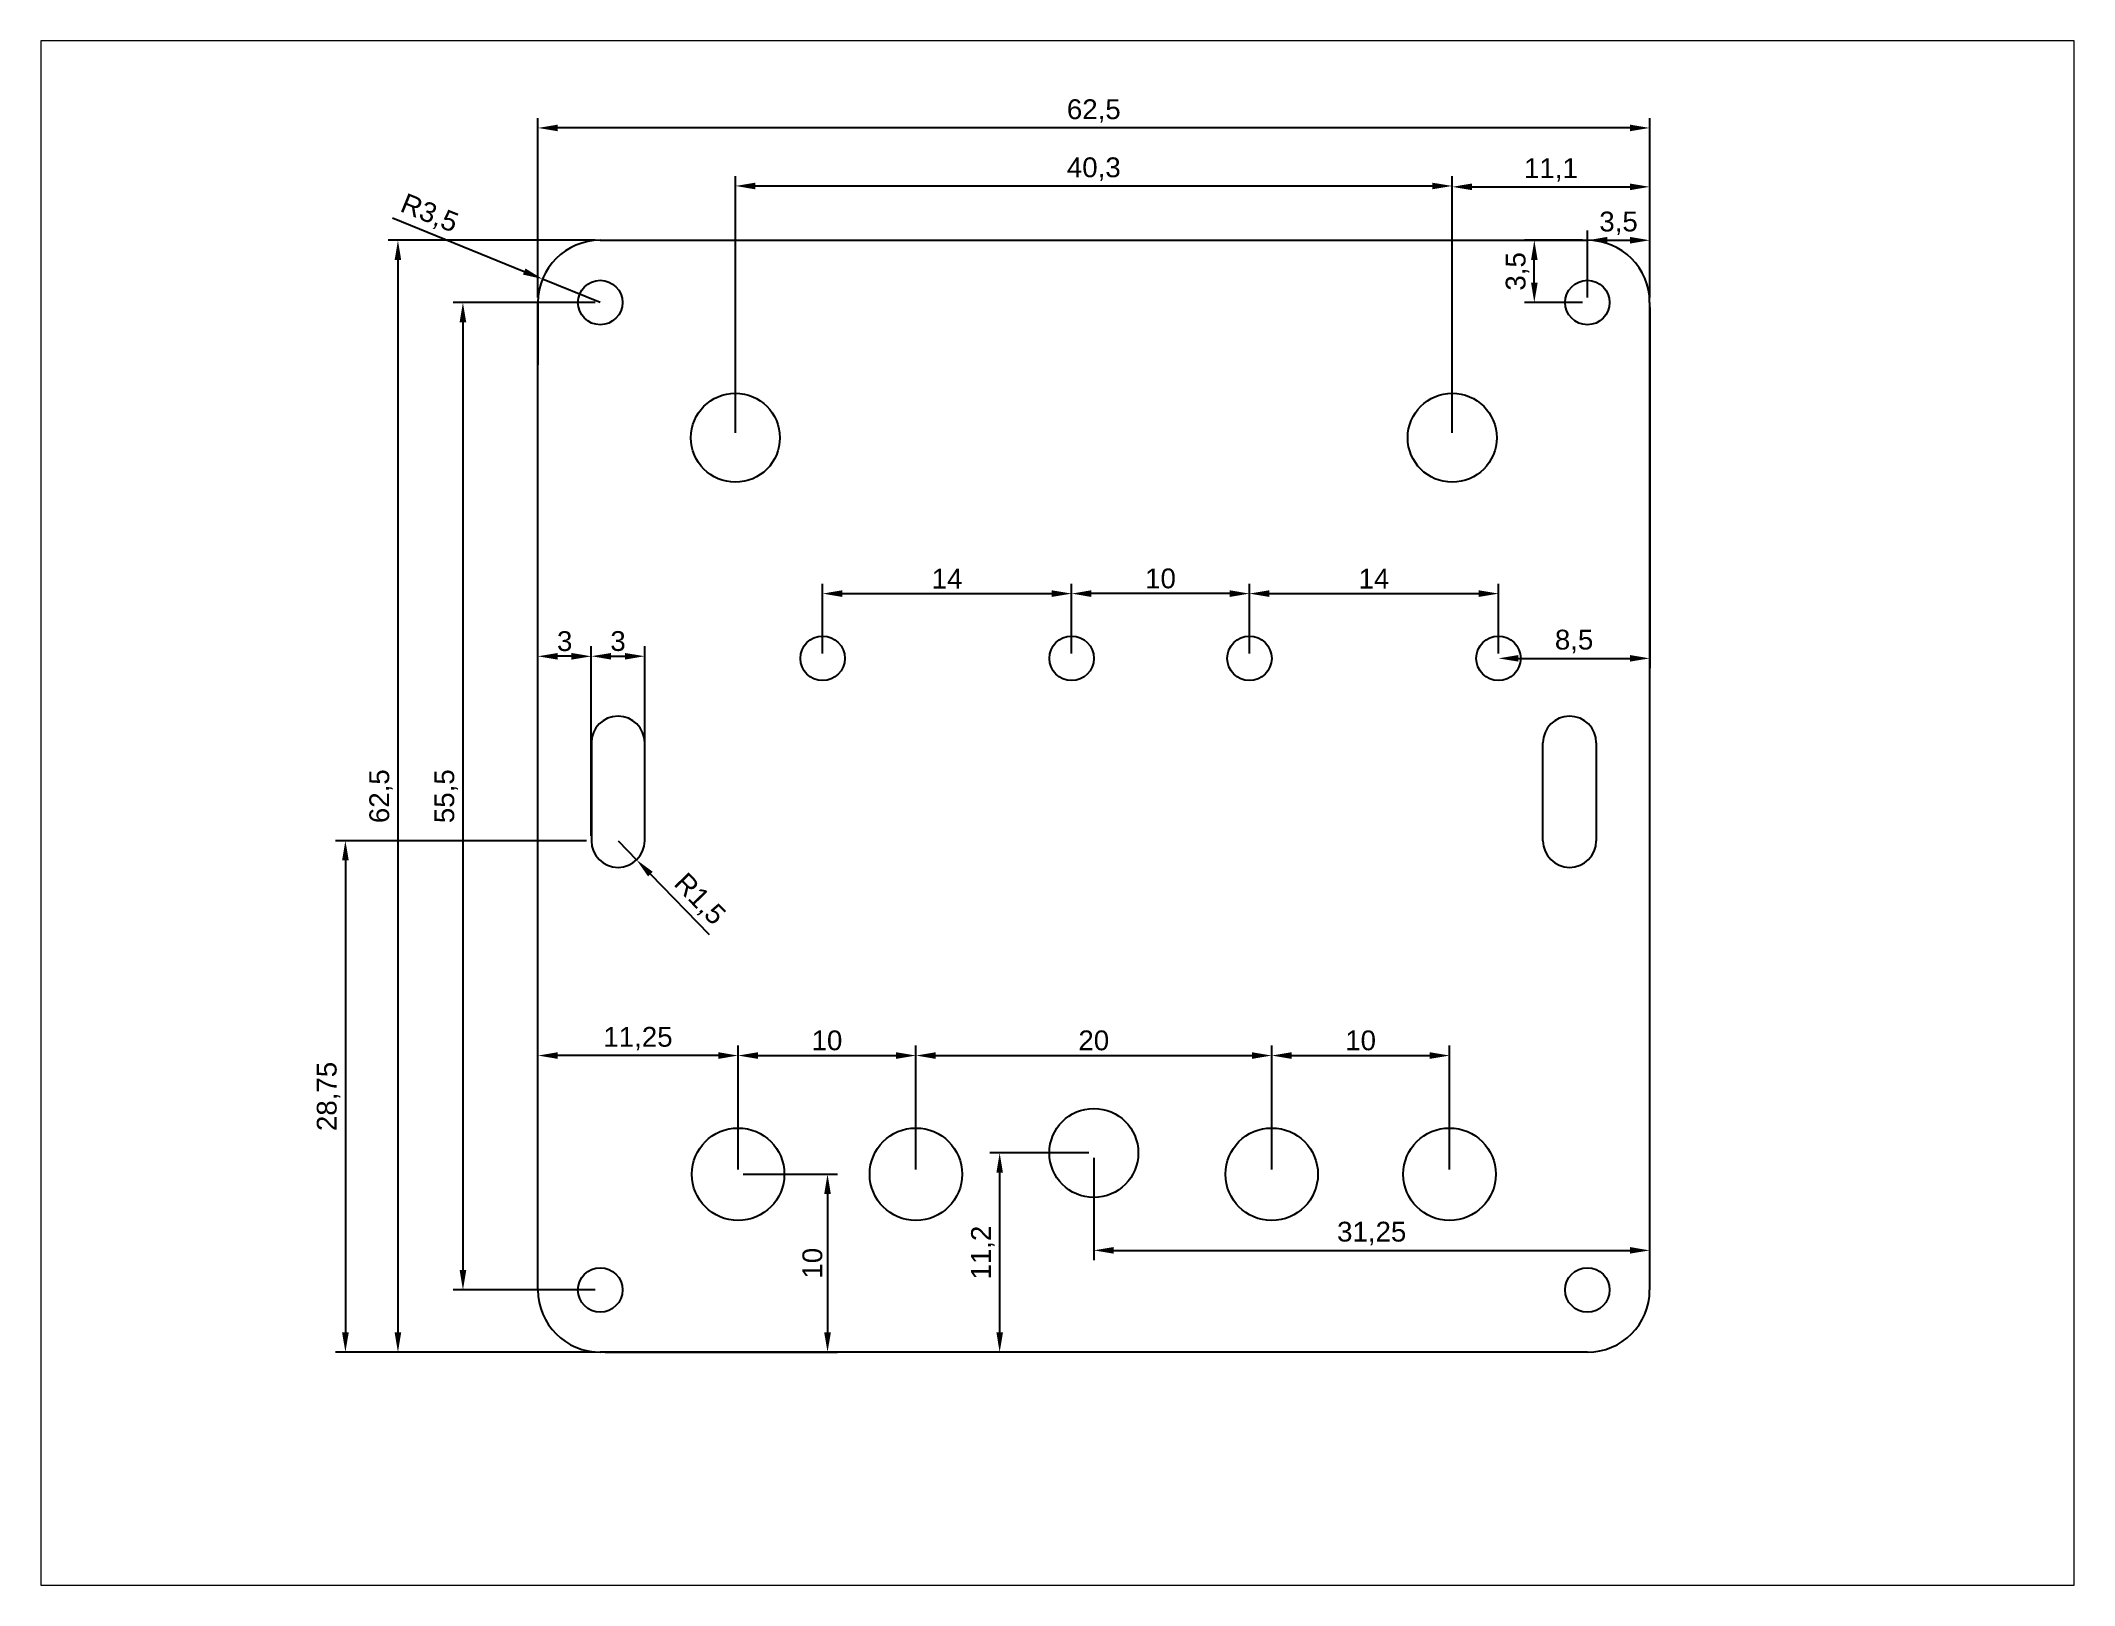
# Paper-space layout 'Layout1' of a CAD drawing. Header units: millimetres. Extents: x 0 to 257, y 0 to 195.
# The model-space entities are those that its viewports show. They can reach past a viewport. Long polylines and large blocks are cut down to what shows.
import ezdxf

# ---------------------------------------------------------------- set-up
doc = ezdxf.new("R2010")
doc.units = ezdxf.units.MM
doc.styles.get("Standard").update_dxf_attribs({"font": 'arial.ttf'})
doc.dimstyles.new('ISO-25', dxfattribs={"dimtxt": 2.5, "dimasz": 2.5, "dimexe": 1.25, "dimexo": 0.625, "dimtad": 1, "dimtxsty": 'Standard', "dimcen": 2.5, "dimadec": 0, "dimazin": 0, "dimtfac": 1, "dimtmove": 0, "dimatfit": 3, "dimfxl": 1, "dimarcsym": 0})

# ---------------------------------------------------------------- blocks, each defined once
blk = doc.blocks.new('*D3')
at = {"color": 0, "lineweight": -2, "transparency": 16777216}
for p, q in [((87.95, 145.27), (87.95, 177.66)), ((178.41, 145.27), (178.41, 177.66)), ((90.45, 176.41), (175.91, 176.41))]:
    blk.add_line(p, q, dxfattribs=at)
at = {"color": 0, "transparency": 16777216}
for points in [[(90.45, 176.82), (90.45, 175.99), (87.95, 176.41)], [(175.91, 176.82), (175.91, 175.99), (178.41, 176.41)]]:
    blk.add_solid(points, dxfattribs=at)
at = {"layer": 'Defpoints', "color": 0, "transparency": 16777216}
for p in [(178.41, 176.41), (87.95, 144.65), (178.41, 144.65)]:
    blk.add_point(p, dxfattribs=at)
at = {"color": 0, "transparency": 16777216, "insert": (133.18, 178.53), "char_height": 2.5, "attachment_point": 5}
blk.add_mtext('40,3', dxfattribs=at)
blk = doc.blocks.new('*D4')
at = {"color": 0, "lineweight": -2, "transparency": 16777216}
for p, q in [((152.82, 117.44), (152.82, 126.23)), ((184.25, 117.44), (184.25, 126.23)), ((155.32, 124.98), (181.75, 124.98))]:
    blk.add_line(p, q, dxfattribs=at)
at = {"color": 0, "transparency": 16777216}
for points in [[(155.32, 125.4), (155.32, 124.56), (152.82, 124.98)], [(181.75, 125.4), (181.75, 124.56), (184.25, 124.98)]]:
    blk.add_solid(points, dxfattribs=at)
at = {"layer": 'Defpoints', "color": 0, "transparency": 16777216}
for p in [(184.25, 124.98), (152.82, 116.81), (184.25, 116.81)]:
    blk.add_point(p, dxfattribs=at)
at = {"color": 0, "transparency": 16777216, "insert": (168.53, 126.86), "char_height": 2.5, "attachment_point": 5}
blk.add_mtext('14', dxfattribs=at)
blk = doc.blocks.new('*D5')
at = {"color": 0, "lineweight": -2, "transparency": 16777216}
for p, q in [((130.38, 117.44), (130.38, 126.23)), ((152.82, 117.44), (152.82, 126.23)), ((150.32, 124.98), (132.88, 124.98))]:
    blk.add_line(p, q, dxfattribs=at)
at = {"color": 0, "transparency": 16777216}
for points in [[(132.88, 125.4), (132.88, 124.56), (130.38, 124.98)], [(150.32, 125.4), (150.32, 124.56), (152.82, 124.98)]]:
    blk.add_solid(points, dxfattribs=at)
at = {"layer": 'Defpoints', "color": 0, "transparency": 16777216}
for p in [(130.38, 124.98), (130.38, 116.81), (152.82, 116.81)]:
    blk.add_point(p, dxfattribs=at)
at = {"color": 0, "transparency": 16777216, "insert": (141.6, 126.88), "char_height": 2.5, "attachment_point": 5}
blk.add_mtext('10', dxfattribs=at)
blk = doc.blocks.new('*D6')
at = {"color": 0, "lineweight": -2, "transparency": 16777216}
for p, q in [((98.95, 117.44), (98.95, 126.23)), ((130.38, 117.44), (130.38, 126.23)), ((101.45, 124.98), (127.88, 124.98))]:
    blk.add_line(p, q, dxfattribs=at)
at = {"color": 0, "transparency": 16777216}
for points in [[(101.45, 125.4), (101.45, 124.56), (98.95, 124.98)], [(127.88, 125.4), (127.88, 124.56), (130.38, 124.98)]]:
    blk.add_solid(points, dxfattribs=at)
at = {"layer": 'Defpoints', "color": 0, "transparency": 16777216}
for p in [(130.38, 124.98), (98.95, 116.81), (130.38, 116.81)]:
    blk.add_point(p, dxfattribs=at)
at = {"color": 0, "transparency": 16777216, "insert": (114.66, 126.86), "char_height": 2.5, "attachment_point": 5}
blk.add_mtext('14', dxfattribs=at)
blk = doc.blocks.new('*D7')
at = {"color": 0, "lineweight": -2, "transparency": 16777216}
for p, q in [((203.33, 161.08), (203.33, 115.56)), ((184.25, 117.44), (184.25, 118.06)), ((186.75, 116.81), (200.83, 116.81))]:
    blk.add_line(p, q, dxfattribs=at)
at = {"color": 0, "transparency": 16777216}
for points in [[(186.75, 117.23), (186.75, 116.4), (184.25, 116.81)], [(200.83, 117.23), (200.83, 116.4), (203.33, 116.81)]]:
    blk.add_solid(points, dxfattribs=at)
at = {"layer": 'Defpoints', "color": 0, "transparency": 16777216}
for p in [(203.33, 161.7), (184.25, 116.81), (203.33, 116.81)]:
    blk.add_point(p, dxfattribs=at)
at = {"color": 0, "transparency": 16777216, "insert": (193.79, 118.94), "char_height": 2.5, "attachment_point": 5}
blk.add_mtext('8,5', dxfattribs=at)
blk = doc.blocks.new('*D8')
at = {"color": 0, "lineweight": -2, "transparency": 16777216}
for p, q in [((178.41, 145.27), (178.41, 177.55)), ((203.33, 162.33), (203.33, 177.55)), ((180.91, 176.3), (200.83, 176.3))]:
    blk.add_line(p, q, dxfattribs=at)
at = {"color": 0, "transparency": 16777216}
for points in [[(180.91, 176.72), (180.91, 175.88), (178.41, 176.3)], [(200.83, 176.72), (200.83, 175.88), (203.33, 176.3)]]:
    blk.add_solid(points, dxfattribs=at)
at = {"layer": 'Defpoints', "color": 0, "transparency": 16777216}
for p in [(203.33, 176.3), (203.33, 161.7), (178.41, 144.65)]:
    blk.add_point(p, dxfattribs=at)
at = {"color": 0, "transparency": 16777216, "insert": (190.87, 178.43), "char_height": 2.5, "attachment_point": 5}
blk.add_mtext('11,1', dxfattribs=at)
blk = doc.blocks.new('*D9')
at = {"color": 0, "lineweight": -2, "transparency": 16777216}
for p, q in [((195.47, 162.33), (195.47, 170.81)), ((197.97, 169.56), (200.83, 169.56)), ((203.33, 162.33), (203.33, 170.81))]:
    blk.add_line(p, q, dxfattribs=at)
at = {"color": 0, "transparency": 16777216}
for points in [[(197.97, 169.98), (197.97, 169.14), (195.47, 169.56)], [(200.83, 169.98), (200.83, 169.14), (203.33, 169.56)]]:
    blk.add_solid(points, dxfattribs=at)
at = {"layer": 'Defpoints', "color": 0, "transparency": 16777216}
for p in [(203.33, 169.56), (195.47, 161.7), (203.33, 161.7)]:
    blk.add_point(p, dxfattribs=at)
at = {"color": 0, "transparency": 16777216, "insert": (199.4, 171.69), "char_height": 2.5, "attachment_point": 5}
blk.add_mtext('3,5', dxfattribs=at)
blk = doc.blocks.new('*D10')
at = {"color": 0, "lineweight": -2, "transparency": 16777216}
for p, q in [((194.84, 169.56), (187.52, 169.56)), ((188.77, 164.2), (188.77, 167.06)), ((194.84, 161.7), (187.52, 161.7))]:
    blk.add_line(p, q, dxfattribs=at)
at = {"color": 0, "transparency": 16777216}
for points in [[(188.36, 167.06), (189.19, 167.06), (188.77, 169.56)], [(188.36, 164.2), (189.19, 164.2), (188.77, 161.7)]]:
    blk.add_solid(points, dxfattribs=at)
at = {"layer": 'Defpoints', "color": 0, "transparency": 16777216}
for p in [(188.77, 169.56), (195.47, 169.56), (195.47, 161.7)]:
    blk.add_point(p, dxfattribs=at)
at = {"color": 0, "transparency": 16777216, "insert": (186.64, 165.63), "char_height": 2.5, "attachment_point": 5, "rotation": 90}
blk.add_mtext('3,5', dxfattribs=at)
blk = doc.blocks.new('*D11')
at = {"color": 0, "lineweight": -2, "transparency": 16777216}
for p, q in [((44.69, 172.4), (61.31, 165.62)), ((70.9, 161.7), (63.62, 164.67))]:
    blk.add_line(p, q, dxfattribs=at)
at = {"color": 0, "transparency": 16777216}
blk.add_solid([(61.46, 166), (61.15, 165.23), (63.62, 164.67)], dxfattribs=at)
at = {"layer": 'Defpoints', "color": 0, "transparency": 16777216}
for p in [(63.62, 164.67), (70.9, 161.7)]:
    blk.add_point(p, dxfattribs=at)
at = {"color": 0, "transparency": 16777216, "insert": (49.29, 172.82), "char_height": 2.5, "attachment_point": 5, "rotation": 337.7933}
blk.add_mtext('R3,5', dxfattribs=at)
blk = doc.blocks.new('*D12')
at = {"color": 0, "lineweight": -2, "transparency": 16777216}
for p, q in [((63.04, 162.33), (63.04, 184.98)), ((203.33, 162.33), (203.33, 184.98)), ((200.83, 183.73), (65.54, 183.73))]:
    blk.add_line(p, q, dxfattribs=at)
at = {"color": 0, "transparency": 16777216}
for points in [[(65.54, 184.15), (65.54, 183.31), (63.04, 183.73)], [(200.83, 184.15), (200.83, 183.31), (203.33, 183.73)]]:
    blk.add_solid(points, dxfattribs=at)
at = {"layer": 'Defpoints', "color": 0, "transparency": 16777216}
for p in [(63.04, 183.73), (63.04, 161.7), (203.33, 161.7)]:
    blk.add_point(p, dxfattribs=at)
at = {"color": 0, "transparency": 16777216, "insert": (133.18, 185.86), "char_height": 2.5, "attachment_point": 5}
blk.add_mtext('62,5', dxfattribs=at)
blk = doc.blocks.new('*D13')
at = {"color": 0, "lineweight": -2, "transparency": 16777216}
for p, q in [((70.27, 169.56), (44.12, 169.56)), ((45.37, 167.06), (45.37, 31.77)), ((70.27, 29.27), (44.12, 29.27))]:
    blk.add_line(p, q, dxfattribs=at)
at = {"color": 0, "transparency": 16777216}
for points in [[(44.95, 167.06), (45.78, 167.06), (45.37, 169.56)], [(44.95, 31.77), (45.78, 31.77), (45.37, 29.27)]]:
    blk.add_solid(points, dxfattribs=at)
at = {"layer": 'Defpoints', "color": 0, "transparency": 16777216}
for p in [(70.9, 169.56), (45.37, 29.27), (70.9, 29.27)]:
    blk.add_point(p, dxfattribs=at)
at = {"color": 0, "transparency": 16777216, "insert": (43.24, 99.42), "char_height": 2.5, "attachment_point": 5, "rotation": 90}
blk.add_mtext('62,5', dxfattribs=at)
blk = doc.blocks.new('*D14')
at = {"color": 0, "lineweight": -2, "transparency": 16777216}
for p, q in [((70.27, 161.7), (52.32, 161.7)), ((53.57, 159.2), (53.57, 39.63)), ((70.27, 37.13), (52.32, 37.13))]:
    blk.add_line(p, q, dxfattribs=at)
at = {"color": 0, "transparency": 16777216}
for points in [[(53.15, 159.2), (53.99, 159.2), (53.57, 161.7)], [(53.15, 39.63), (53.99, 39.63), (53.57, 37.13)]]:
    blk.add_solid(points, dxfattribs=at)
at = {"layer": 'Defpoints', "color": 0, "transparency": 16777216}
for p in [(70.9, 161.7), (53.57, 37.13), (70.9, 37.13)]:
    blk.add_point(p, dxfattribs=at)
at = {"color": 0, "transparency": 16777216, "insert": (51.45, 99.42), "char_height": 2.5, "attachment_point": 5, "rotation": 90}
blk.add_mtext('55,5', dxfattribs=at)
blk = doc.blocks.new('*D15')
at = {"color": 0, "lineweight": -2, "transparency": 16777216}
for p, q in [((88.29, 52.34), (88.29, 67.95)), ((110.74, 52.34), (110.74, 67.95)), ((90.79, 66.7), (108.24, 66.7))]:
    blk.add_line(p, q, dxfattribs=at)
at = {"color": 0, "transparency": 16777216}
for points in [[(90.79, 67.12), (90.79, 66.28), (88.29, 66.7)], [(108.24, 67.12), (108.24, 66.28), (110.74, 66.7)]]:
    blk.add_solid(points, dxfattribs=at)
at = {"layer": 'Defpoints', "color": 0, "transparency": 16777216}
for p in [(110.74, 66.7), (88.29, 51.72), (110.74, 51.72)]:
    blk.add_point(p, dxfattribs=at)
at = {"color": 0, "transparency": 16777216, "insert": (99.51, 68.6), "char_height": 2.5, "attachment_point": 5}
blk.add_mtext('10', dxfattribs=at)
blk = doc.blocks.new('*D16')
at = {"color": 0, "lineweight": -2, "transparency": 16777216}
for p, q in [((63.04, 37.75), (63.04, 67.95)), ((88.29, 52.34), (88.29, 67.95)), ((85.79, 66.7), (65.54, 66.7))]:
    blk.add_line(p, q, dxfattribs=at)
at = {"color": 0, "transparency": 16777216}
for points in [[(65.54, 67.12), (65.54, 66.28), (63.04, 66.7)], [(85.79, 67.12), (85.79, 66.28), (88.29, 66.7)]]:
    blk.add_solid(points, dxfattribs=at)
at = {"layer": 'Defpoints', "color": 0, "transparency": 16777216}
for p in [(63.04, 66.7), (88.29, 51.72), (63.04, 37.13)]:
    blk.add_point(p, dxfattribs=at)
at = {"color": 0, "transparency": 16777216, "insert": (75.66, 68.83), "char_height": 2.5, "attachment_point": 5}
blk.add_mtext('11,25', dxfattribs=at)
blk = doc.blocks.new('*D17')
at = {"color": 0, "lineweight": -2, "transparency": 16777216}
for p, q in [((110.74, 52.34), (110.74, 67.95)), ((155.63, 52.34), (155.63, 67.95)), ((113.24, 66.7), (153.13, 66.7))]:
    blk.add_line(p, q, dxfattribs=at)
at = {"color": 0, "transparency": 16777216}
for points in [[(113.24, 67.12), (113.24, 66.28), (110.74, 66.7)], [(153.13, 67.12), (153.13, 66.28), (155.63, 66.7)]]:
    blk.add_solid(points, dxfattribs=at)
at = {"layer": 'Defpoints', "color": 0, "transparency": 16777216}
for p in [(155.63, 66.7), (110.74, 51.72), (155.63, 51.72)]:
    blk.add_point(p, dxfattribs=at)
at = {"color": 0, "transparency": 16777216, "insert": (133.18, 68.6), "char_height": 2.5, "attachment_point": 5}
blk.add_mtext('20', dxfattribs=at)
blk = doc.blocks.new('*D18')
at = {"color": 0, "lineweight": -2, "transparency": 16777216}
for p, q in [((132.56, 54.41), (120.05, 54.41)), ((121.3, 51.91), (121.3, 31.77)), ((194.84, 29.27), (120.05, 29.27))]:
    blk.add_line(p, q, dxfattribs=at)
at = {"color": 0, "transparency": 16777216}
for points in [[(120.89, 51.91), (121.72, 51.91), (121.3, 54.41)], [(120.89, 31.77), (121.72, 31.77), (121.3, 29.27)]]:
    blk.add_solid(points, dxfattribs=at)
at = {"layer": 'Defpoints', "color": 0, "transparency": 16777216}
for p in [(133.18, 54.41), (121.3, 29.27), (195.47, 29.27)]:
    blk.add_point(p, dxfattribs=at)
at = {"color": 0, "transparency": 16777216, "insert": (119.18, 41.84), "char_height": 2.5, "attachment_point": 5, "rotation": 90}
blk.add_mtext('11,2', dxfattribs=at)
blk = doc.blocks.new('*D19')
at = {"color": 0, "lineweight": -2, "transparency": 16777216}
for p, q in [((133.18, 53.79), (133.18, 40.87)), ((135.68, 42.12), (200.83, 42.12)), ((203.33, 37.75), (203.33, 43.37))]:
    blk.add_line(p, q, dxfattribs=at)
at = {"color": 0, "transparency": 16777216}
for points in [[(135.68, 42.54), (135.68, 41.71), (133.18, 42.12)], [(200.83, 42.54), (200.83, 41.71), (203.33, 42.12)]]:
    blk.add_solid(points, dxfattribs=at)
at = {"layer": 'Defpoints', "color": 0, "transparency": 16777216}
for p in [(133.18, 54.41), (203.33, 42.12), (203.33, 37.13)]:
    blk.add_point(p, dxfattribs=at)
at = {"color": 0, "transparency": 16777216, "insert": (168.25, 44.25), "char_height": 2.5, "attachment_point": 5}
blk.add_mtext('31,25', dxfattribs=at)
blk = doc.blocks.new('*D20')
at = {"color": 0, "lineweight": -2, "transparency": 16777216}
for p, q in [((155.63, 52.34), (155.63, 67.95)), ((178.07, 52.34), (178.07, 67.95)), ((158.13, 66.7), (175.57, 66.7))]:
    blk.add_line(p, q, dxfattribs=at)
at = {"color": 0, "transparency": 16777216}
for points in [[(158.13, 67.12), (158.13, 66.28), (155.63, 66.7)], [(175.57, 67.12), (175.57, 66.28), (178.07, 66.7)]]:
    blk.add_solid(points, dxfattribs=at)
at = {"layer": 'Defpoints', "color": 0, "transparency": 16777216}
for p in [(178.07, 66.7), (155.63, 51.72), (178.07, 51.72)]:
    blk.add_point(p, dxfattribs=at)
at = {"color": 0, "transparency": 16777216, "insert": (166.85, 68.6), "char_height": 2.5, "attachment_point": 5}
blk.add_mtext('10', dxfattribs=at)
blk = doc.blocks.new('*D21')
at = {"color": 0, "lineweight": -2, "transparency": 16777216}
for p, q in [((88.92, 51.72), (100.83, 51.72)), ((99.58, 49.22), (99.58, 31.77)), ((71.52, 29.27), (100.83, 29.27))]:
    blk.add_line(p, q, dxfattribs=at)
at = {"color": 0, "transparency": 16777216}
for points in [[(99.16, 49.22), (100, 49.22), (99.58, 51.72)], [(99.16, 31.77), (100, 31.77), (99.58, 29.27)]]:
    blk.add_solid(points, dxfattribs=at)
at = {"layer": 'Defpoints', "color": 0, "transparency": 16777216}
for p in [(88.29, 51.72), (70.9, 29.27), (99.58, 29.27)]:
    blk.add_point(p, dxfattribs=at)
at = {"color": 0, "transparency": 16777216, "insert": (97.68, 40.5), "char_height": 2.5, "attachment_point": 5, "rotation": 90}
blk.add_mtext('10', dxfattribs=at)
blk = doc.blocks.new('*D23')
at = {"color": 0, "lineweight": -2, "transparency": 16777216}
for p, q in [((69.77, 100.6), (69.77, 118.33)), ((76.51, 94.43), (76.51, 118.33)), ((72.27, 117.08), (74.01, 117.08))]:
    blk.add_line(p, q, dxfattribs=at)
at = {"color": 0, "transparency": 16777216}
for points in [[(72.27, 117.49), (72.27, 116.66), (69.77, 117.08)], [(74.01, 117.49), (74.01, 116.66), (76.51, 117.08)]]:
    blk.add_solid(points, dxfattribs=at)
at = {"layer": 'Defpoints', "color": 0, "transparency": 16777216}
for p in [(76.51, 117.08), (69.77, 99.98), (76.51, 93.81)]:
    blk.add_point(p, dxfattribs=at)
at = {"color": 0, "transparency": 16777216, "insert": (73.14, 118.98), "char_height": 2.5, "attachment_point": 5}
blk.add_mtext('3', dxfattribs=at)
blk = doc.blocks.new('*D24')
at = {"color": 0, "lineweight": -2, "transparency": 16777216}
for p, q in [((63.04, 37.75), (63.04, 118.32)), ((69.77, 94.43), (69.77, 118.32)), ((67.27, 117.07), (65.54, 117.07))]:
    blk.add_line(p, q, dxfattribs=at)
at = {"color": 0, "transparency": 16777216}
for points in [[(65.54, 117.49), (65.54, 116.65), (63.04, 117.07)], [(67.27, 117.49), (67.27, 116.65), (69.77, 117.07)]]:
    blk.add_solid(points, dxfattribs=at)
at = {"layer": 'Defpoints', "color": 0, "transparency": 16777216}
for p in [(63.04, 117.07), (69.77, 93.81), (63.04, 37.13)]:
    blk.add_point(p, dxfattribs=at)
at = {"color": 0, "transparency": 16777216, "insert": (66.41, 118.97), "char_height": 2.5, "attachment_point": 5}
blk.add_mtext('3', dxfattribs=at)
blk = doc.blocks.new('*D25')
at = {"color": 0, "lineweight": -2, "transparency": 16777216}
for p, q in [((73.14, 93.81), (75.48, 91.39)), ((84.69, 81.91), (77.23, 89.59))]:
    blk.add_line(p, q, dxfattribs=at)
at = {"color": 0, "transparency": 16777216}
blk.add_solid([(77.52, 89.89), (76.93, 89.3), (75.48, 91.39)], dxfattribs=at)
at = {"layer": 'Defpoints', "color": 0, "transparency": 16777216}
for p in [(73.14, 93.81), (75.48, 91.39)]:
    blk.add_point(p, dxfattribs=at)
at = {"color": 0, "transparency": 16777216, "insert": (83.35, 86.34), "char_height": 2.5, "attachment_point": 5, "rotation": 314.1379}
blk.add_mtext('R1,5', dxfattribs=at)
blk = doc.blocks.new('*D26')
at = {"color": 0, "lineweight": -2, "transparency": 16777216}
for p, q in [((69.15, 93.81), (37.49, 93.81)), ((38.74, 91.31), (38.74, 31.77)), ((70.27, 29.27), (37.49, 29.27))]:
    blk.add_line(p, q, dxfattribs=at)
at = {"color": 0, "transparency": 16777216}
for points in [[(38.32, 91.31), (39.16, 91.31), (38.74, 93.81)], [(38.32, 31.77), (39.16, 31.77), (38.74, 29.27)]]:
    blk.add_solid(points, dxfattribs=at)
at = {"layer": 'Defpoints', "color": 0, "transparency": 16777216}
for p in [(69.77, 93.81), (38.74, 29.27), (70.9, 29.27)]:
    blk.add_point(p, dxfattribs=at)
at = {"color": 0, "transparency": 16777216, "insert": (36.61, 61.54), "char_height": 2.5, "attachment_point": 5, "rotation": 90}
blk.add_mtext('28,75', dxfattribs=at)

msp = doc.modelspace()

# ---------------------------------------------------------------- linework, layer by layer
for p, q in [((1887.69, 1790.08), (1943.19, 1790.08)), ((1884.19, 1731.08), (1884.19, 1786.58)), ((1884.19, 1786.58), (1884.19, 1783.08)), ((1946.69, 1786.58), (1946.69, 1731.08)), ((1887.19, 1761.83), (1887.19, 1756.33)), ((1887.19, 1761.83), (1887.19, 1759.08)), ((1890.19, 1756.33), (1890.19, 1761.83)), ((1940.69, 1756.33), (1940.69, 1761.83)), ((1943.69, 1761.83), (1943.69, 1756.33)), ((1943.69, 1761.83), (1943.69, 1759.08)), ((1943.19, 1727.58), (1887.69, 1727.58))]:
    msp.add_line(p, q)
for centre, radius in [((1887.69, 1786.58), 1.25), ((1943.19, 1786.58), 1.25), ((1895.29, 1778.98), 2.5), ((1935.59, 1778.98), 2.5), ((1900.19, 1766.58), 1.25), ((1914.19, 1766.58), 1.25), ((1924.19, 1766.58), 1.25), ((1938.19, 1766.58), 1.25), ((1895.44, 1737.58), 2.6), ((1905.44, 1737.58), 2.6), ((1915.44, 1738.78), 2.5), ((1925.44, 1737.58), 2.6), ((1935.44, 1737.58), 2.6), ((1887.69, 1731.08), 1.25), ((1943.19, 1731.08), 1.25)]:
    msp.add_circle(centre, radius)
for centre, radius, start, end in [((1887.69, 1786.58), 3.5, 90, 180), ((1943.19, 1786.58), 3.5, 0, 90), ((1888.69, 1761.83), 1.5, 0, 180), ((1942.19, 1761.83), 1.5, 360, 180), ((1888.69, 1756.33), 1.5, 180, 0), ((1942.19, 1756.33), 1.5, 180, 360), ((1887.69, 1731.08), 3.5, 180, 270), ((1943.19, 1731.08), 3.5, 270, 0)]:
    msp.add_arc(centre, radius, start, end)

psp = doc.layouts.get("Layout1")

# ---------------------------------------------------------------- dimensions: what is measured, and where the dimension line sits
for base, p1, p2, picture, middle in [((63.039, 183.729), (203.326, 161.704), (63.039, 161.704), '*D12', (133.182, 185.857)), ((178.411, 176.407), (87.954, 144.645), (178.411, 144.645), '*D3', (133.182, 178.534)), ((203.326, 176.301), (178.411, 144.645), (203.326, 161.704), '*D8', (190.868, 178.428)), ((203.326, 169.56), (195.469, 161.704), (203.326, 161.704), '*D9', (199.398, 171.687)), ((203.326, 116.813), (184.247, 116.812), (203.326, 161.704), '*D7', (193.786, 118.94)), ((130.377, 124.979), (98.952, 116.812), (130.377, 116.812), '*D6', (114.664, 126.859)), ((130.377, 124.979), (152.822, 116.812), (130.377, 116.812), '*D5', (141.599, 126.88)), ((184.247, 124.979), (152.822, 116.812), (184.247, 116.812), '*D4', (168.534, 126.859)), ((76.507, 117.077), (69.773, 99.978), (76.507, 93.805), '*D23', (73.14, 118.979)), ((63.039, 117.07), (69.773, 93.805), (63.039, 37.13), '*D24', (66.406, 118.972)), ((178.074, 66.7), (155.628, 51.719), (178.074, 51.719), '*D20', (166.851, 68.602)), ((203.326, 42.122), (133.182, 54.413), (203.326, 37.13), '*D19', (168.254, 44.25))]:
    dim = psp.add_linear_dim(base=base, p1=p1, p2=p2, dimstyle='ISO-25', override={"dimlfac": -0.445517})
    dim.commit()
    dim.dimension.update_dxf_attribs({"geometry": picture, "text_midpoint": middle})
dim = psp.add_radius_dim(center=(70.895, 161.704), mpoint=(63.622, 164.673), dimstyle='ISO-25', override={"dimlfac": -0.445517})
dim.commit()
dim.dimension.update_dxf_attribs({"geometry": '*D11', "text_midpoint": (48.487, 170.852), "dimtype": 164})
for base, p1, p2, picture, middle in [((45.368, 29.274), (70.895, 169.56), (70.895, 29.274), '*D13', (43.241, 99.417)), ((188.772, 169.56), (195.469, 161.704), (195.469, 169.56), '*D10', (186.645, 165.632)), ((53.571, 37.13), (70.895, 161.704), (70.895, 37.13), '*D14', (51.449, 99.417)), ((38.741, 29.274), (69.773, 93.805), (70.895, 29.274), '*D26', (36.613, 61.539)), ((121.303, 29.274), (133.182, 54.413), (195.469, 29.274), '*D18', (119.175, 41.843)), ((99.58, 29.274), (88.291, 51.719), (70.895, 29.274), '*D21', (97.678, 40.496))]:
    dim = psp.add_linear_dim(base=base, p1=p1, p2=p2, angle=90, dimstyle='ISO-25', override={"dimlfac": -0.445517})
    dim.commit()
    dim.dimension.update_dxf_attribs({"geometry": picture, "text_midpoint": middle})
dim = psp.add_radius_dim(center=(73.14, 93.805), mpoint=(75.484, 91.389), dimstyle='ISO-25', override={"dimlfac": -0.445517})
dim.commit()
dim.dimension.update_dxf_attribs({"geometry": '*D25', "text_midpoint": (83.353, 86.335)})
for base, p1, p2, picture, middle in [((63.039, 66.7), (88.291, 51.719), (63.039, 37.13), '*D16', (75.665, 66.7)), ((110.736, 66.7), (88.291, 51.719), (110.736, 51.719), '*D15', (99.513, 66.7)), ((155.628, 66.7), (110.736, 51.719), (155.628, 51.719), '*D17', (133.182, 66.7))]:
    dim = psp.add_linear_dim(base=base, p1=p1, p2=p2, dimstyle='ISO-25', override={"dimlfac": -0.445517})
    dim.commit()
    dim.dimension.update_dxf_attribs({"geometry": picture, "text_midpoint": middle, "dimtype": 160})

# ---------------------------------------------------------------- viewports
at = {"layer": '0'}
psp.add_viewport(center=(128.6, 97.302), size=(256.632, 194.87506), view_center_point=(1913.398, 1757.887), view_height=86.82009, dxfattribs=at)

doc.saveas('drawing.dxf')
